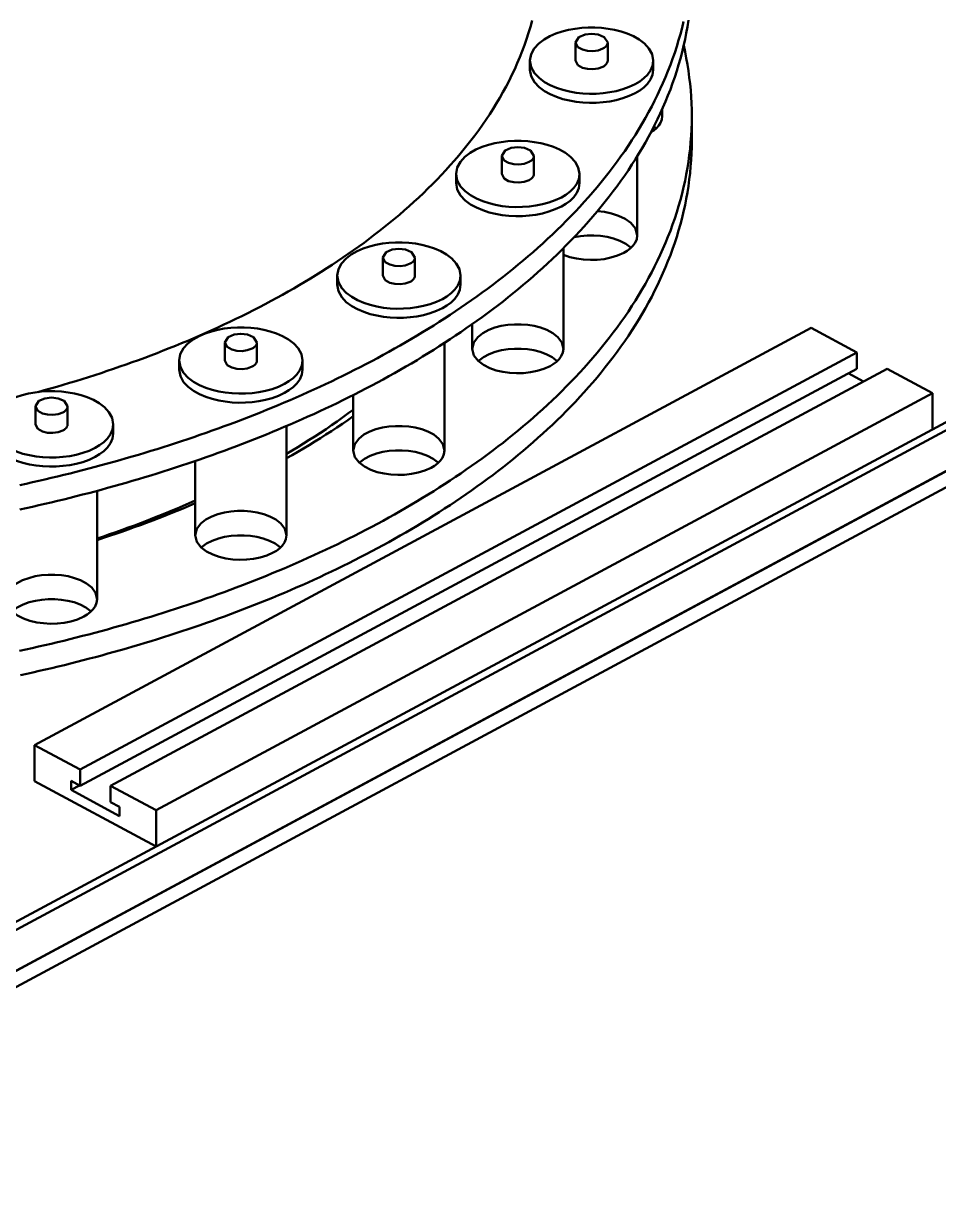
# Model space of a CAD drawing. Header units: millimetres. Extents: x 0 to 841, y 0 to 594.
# Drawn here: x 302.83 to 331.82, y 284.09 to 321.36 of the extents above; entities that cross this region are included whole.
import ezdxf

# ---------------------------------------------------------------- set-up
doc = ezdxf.new("R2010")
doc.units = ezdxf.units.MM
doc.layers.add('VIS', color=7, linetype='CONTINUOUS', lineweight=50)

msp = doc.modelspace()

# ---------------------------------------------------------------- linework, layer by layer
at = {"layer": 'VIS'}
for points in [[(310.676, 312.571), (310.856, 312.668), (311.035, 312.767), (311.213, 312.867), (311.39, 312.968), (311.567, 313.071), (311.743, 313.175), (311.918, 313.28), (312.092, 313.387), (312.265, 313.496), (312.438, 313.605), (312.609, 313.717), (312.78, 313.829), (312.949, 313.944), (313.118, 314.059), (313.285, 314.176), (313.452, 314.295), (313.617, 314.415), (313.781, 314.537), (313.944, 314.661), (314.106, 314.786), (314.266, 314.913), (314.425, 315.041), (314.583, 315.171), (314.739, 315.303), (314.894, 315.436), (315.047, 315.571), (315.199, 315.708), (315.349, 315.847), (315.498, 315.987), (315.644, 316.129), (315.79, 316.273), (315.933, 316.419), (316.074, 316.567), (316.214, 316.716), (316.351, 316.868), (316.486, 317.021), (316.619, 317.176), (316.75, 317.333), (316.879, 317.492), (317.005, 317.652), (317.129, 317.815), (317.25, 317.979), (317.369, 318.146), (317.485, 318.314), (317.598, 318.485), (317.708, 318.657), (317.815, 318.831), (317.919, 319.007), (318.02, 319.184), (318.118, 319.364), (318.212, 319.545), (318.303, 319.728), (318.39, 319.913), (318.473, 320.1), (318.553, 320.288), (318.629, 320.478), (318.7, 320.669), (318.768, 320.862), (318.831, 321.057), (318.891, 321.252), (318.945, 321.449)], [(310.676, 312.571), (310.856, 312.668), (311.035, 312.767), (311.213, 312.867), (311.39, 312.968), (311.567, 313.071), (311.743, 313.175), (311.918, 313.28), (312.092, 313.387), (312.265, 313.496), (312.438, 313.605), (312.609, 313.717), (312.78, 313.829), (312.949, 313.944), (313.118, 314.059), (313.285, 314.176), (313.452, 314.295), (313.617, 314.415), (313.781, 314.537), (313.944, 314.661), (314.106, 314.786), (314.266, 314.913), (314.425, 315.041), (314.583, 315.171), (314.739, 315.303), (314.894, 315.436), (315.047, 315.571), (315.199, 315.708), (315.349, 315.847), (315.498, 315.987), (315.644, 316.129), (315.79, 316.273), (315.933, 316.419), (316.074, 316.567), (316.214, 316.716), (316.351, 316.868), (316.486, 317.021), (316.619, 317.176), (316.75, 317.333), (316.879, 317.492), (317.005, 317.652), (317.129, 317.815), (317.25, 317.979), (317.369, 318.146), (317.485, 318.314), (317.598, 318.485), (317.708, 318.657), (317.815, 318.831), (317.919, 319.007), (318.02, 319.184), (318.118, 319.364), (318.212, 319.545), (318.303, 319.728), (318.39, 319.913), (318.473, 320.1), (318.553, 320.288), (318.629, 320.478), (318.7, 320.669), (318.768, 320.862), (318.831, 321.057), (318.891, 321.252), (318.945, 321.449)], [(314.042, 309.989), (314.223, 310.087), (314.404, 310.187), (314.584, 310.287), (314.763, 310.389), (314.942, 310.491), (315.12, 310.595), (315.297, 310.701), (315.474, 310.807), (315.65, 310.915), (315.825, 311.023), (315.999, 311.134), (316.172, 311.245), (316.345, 311.358), (316.517, 311.472), (316.688, 311.587), (316.858, 311.704), (317.027, 311.822), (317.195, 311.941), (317.362, 312.062), (317.528, 312.184), (317.694, 312.307), (317.858, 312.432), (318.021, 312.558), (318.183, 312.686), (318.343, 312.815), (318.503, 312.945), (318.661, 313.077), (318.818, 313.211), (318.974, 313.346), (319.129, 313.482), (319.282, 313.62), (319.434, 313.76), (319.584, 313.901), (319.733, 314.043), (319.88, 314.187), (320.026, 314.333), (320.17, 314.48), (320.313, 314.629), (320.454, 314.78), (320.593, 314.932), (320.73, 315.086), (320.865, 315.241), (320.999, 315.399), (321.131, 315.557), (321.26, 315.718), (321.387, 315.88), (321.513, 316.044), (321.636, 316.209), (321.757, 316.376), (321.875, 316.545), (321.991, 316.715), (322.105, 316.887), (322.216, 317.061), (322.324, 317.236), (322.43, 317.413), (322.533, 317.592), (322.633, 317.772), (322.73, 317.954), (322.824, 318.138), (322.915, 318.322), (323.003, 318.509), (323.088, 318.697), (323.169, 318.886), (323.247, 319.077), (323.322, 319.269), (323.393, 319.463), (323.46, 319.658), (323.524, 319.854), (323.584, 320.051), (323.64, 320.249), (323.693, 320.449), (323.741, 320.649), (323.786, 320.85), (323.826, 321.053), (323.862, 321.255), (323.894, 321.459)], [(314.042, 310.764), (314.223, 310.862), (314.404, 310.961), (314.584, 311.061), (314.763, 311.163), (314.942, 311.266), (315.12, 311.37), (315.297, 311.475), (315.474, 311.581), (315.65, 311.689), (315.825, 311.798), (315.999, 311.908), (316.172, 312.02), (316.345, 312.132), (316.517, 312.246), (316.688, 312.361), (316.858, 312.478), (317.027, 312.596), (317.195, 312.715), (317.362, 312.836), (317.528, 312.958), (317.694, 313.081), (317.858, 313.206), (318.021, 313.332), (318.183, 313.46), (318.343, 313.589), (318.503, 313.72), (318.661, 313.852), (318.818, 313.985), (318.974, 314.12), (319.129, 314.257), (319.282, 314.394), (319.434, 314.534), (319.584, 314.675), (319.733, 314.818), (319.88, 314.962), (320.026, 315.108), (320.17, 315.255), (320.313, 315.404), (320.454, 315.554), (320.593, 315.707), (320.73, 315.86), (320.865, 316.016), (320.999, 316.173), (321.131, 316.332), (321.26, 316.492), (321.387, 316.654), (321.513, 316.818), (321.636, 316.983), (321.757, 317.151), (321.875, 317.319), (321.991, 317.49), (322.105, 317.662), (322.216, 317.835), (322.324, 318.011), (322.43, 318.188), (322.533, 318.367), (322.633, 318.547), (322.73, 318.729), (322.824, 318.912), (322.915, 319.097), (323.003, 319.283), (323.088, 319.471), (323.169, 319.661), (323.247, 319.852), (323.322, 320.044), (323.393, 320.237), (323.46, 320.432), (323.524, 320.628), (323.584, 320.825), (323.64, 321.024), (323.693, 321.223), (323.741, 321.423)], [(322.782, 320.181), (322.744, 320.386), (322.643, 320.569), (322.501, 320.723), (322.334, 320.85), (322.151, 320.953), (321.959, 321.037), (321.76, 321.103), (321.557, 321.155), (321.35, 321.192), (321.142, 321.217), (320.932, 321.229), (320.722, 321.229), (320.513, 321.217), (320.304, 321.192), (320.098, 321.155), (319.894, 321.103), (319.695, 321.037), (319.503, 320.953), (319.321, 320.85), (319.153, 320.723), (319.011, 320.569), (318.91, 320.386), (318.872, 320.181)], [(321.337, 320.754), (321.228, 320.924), (321.035, 321.004), (320.827, 321.028), (320.619, 321.004), (320.427, 320.924), (320.317, 320.754)], [(320.317, 320.754), (320.393, 320.611), (320.537, 320.529), (320.699, 320.489), (320.866, 320.481), (321.031, 320.504), (321.188, 320.561)], [(320.317, 320.754), (320.317, 320.181)], [(321.188, 320.561), (321.225, 320.583), (321.259, 320.608), (321.289, 320.638), (321.314, 320.673), (321.331, 320.712), (321.337, 320.754)], [(321.337, 320.754), (321.337, 320.181)], [(324, 318.422), (323.998, 318.628), (323.991, 318.833), (323.981, 319.037), (323.966, 319.242), (323.946, 319.446), (323.923, 319.65), (323.895, 319.853), (323.864, 320.056), (323.828, 320.258), (323.788, 320.459), (323.744, 320.66)], [(318.872, 320.181), (318.911, 319.972), (319.015, 319.786), (319.162, 319.631), (319.333, 319.504), (319.519, 319.401), (319.716, 319.317), (319.919, 319.251), (320.126, 319.201), (320.337, 319.165), (320.549, 319.142), (320.762, 319.132), (320.976, 319.134), (321.189, 319.149), (321.4, 319.177), (321.61, 319.219), (321.816, 319.275), (322.016, 319.348), (322.21, 319.439)], [(318.872, 320.181), (318.872, 319.894)], [(320.317, 320.181), (320.393, 320.037), (320.537, 319.955), (320.699, 319.916), (320.866, 319.908), (321.031, 319.93), (321.188, 319.987)], [(321.188, 319.987), (321.225, 320.009), (321.259, 320.035), (321.289, 320.065), (321.314, 320.099), (321.331, 320.139), (321.337, 320.181)], [(322.21, 319.439), (322.35, 319.523), (322.481, 319.621), (322.598, 319.736), (322.694, 319.869), (322.759, 320.019), (322.782, 320.181)], [(322.782, 320.181), (322.782, 319.894)], [(318.872, 319.894), (318.911, 319.685), (319.015, 319.5), (319.162, 319.344), (319.333, 319.217), (319.519, 319.114), (319.716, 319.03), (319.919, 318.964), (320.126, 318.914), (320.337, 318.878), (320.549, 318.855), (320.762, 318.845), (320.976, 318.847), (321.189, 318.862), (321.4, 318.89), (321.61, 318.932), (321.816, 318.988), (322.016, 319.061), (322.21, 319.152)], [(322.21, 319.152), (322.35, 319.236), (322.481, 319.334), (322.598, 319.449), (322.694, 319.582), (322.759, 319.732), (322.782, 319.894)], [(290, 286.153), (351.066, 318.939)], [(290.24, 286.024), (351.306, 318.81)], [(323.065, 318.646), (323.065, 318.422)], [(314.042, 305.515), (314.223, 305.613), (314.404, 305.712), (314.584, 305.812), (314.763, 305.914), (314.942, 306.017), (315.12, 306.121), (315.297, 306.226), (315.474, 306.332), (315.65, 306.44), (315.825, 306.549), (315.999, 306.659), (316.172, 306.77), (316.345, 306.883), (316.517, 306.997), (316.688, 307.112), (316.858, 307.229), (317.027, 307.347), (317.195, 307.466), (317.362, 307.587), (317.528, 307.709), (317.694, 307.832), (317.858, 307.957), (318.021, 308.083), (318.183, 308.211), (318.343, 308.34), (318.503, 308.47), (318.661, 308.602), (318.818, 308.736), (318.974, 308.871), (319.129, 309.007), (319.282, 309.145), (319.434, 309.285), (319.584, 309.426), (319.733, 309.568), (319.88, 309.713), (320.026, 309.858), (320.17, 310.006), (320.313, 310.155), (320.454, 310.305), (320.593, 310.457), (320.73, 310.611), (320.865, 310.767), (320.999, 310.924), (321.131, 311.083), (321.26, 311.243), (321.387, 311.405), (321.513, 311.569), (321.636, 311.734), (321.757, 311.901), (321.875, 312.07), (321.991, 312.24), (322.105, 312.413), (322.216, 312.586), (322.324, 312.762), (322.43, 312.939), (322.533, 313.117), (322.633, 313.298), (322.73, 313.479), (322.824, 313.663), (322.915, 313.848), (323.003, 314.034), (323.088, 314.222), (323.169, 314.412), (323.247, 314.602), (323.322, 314.795), (323.393, 314.988), (323.46, 315.183), (323.524, 315.379), (323.584, 315.576), (323.64, 315.775), (323.693, 315.974), (323.741, 316.174), (323.786, 316.376), (323.826, 316.578), (323.862, 316.781), (323.894, 316.984), (323.922, 317.189), (323.946, 317.393), (323.965, 317.599), (323.981, 317.804), (323.991, 318.01), (323.998, 318.216), (324, 318.422)], [(323.065, 318.422), (323.051, 318.315), (323.012, 318.214), (322.953, 318.123), (322.88, 318.043), (322.797, 317.972), (322.707, 317.911)], [(323.035, 318.579), (323.044, 318.554), (323.051, 318.528), (323.057, 318.502), (323.062, 318.476), (323.064, 318.449), (323.065, 318.422)], [(324, 318.422), (324, 317.648)], [(322.802, 318.094), (322.814, 318.085), (322.826, 318.075), (322.838, 318.066), (322.849, 318.056), (322.861, 318.045), (322.872, 318.035)], [(290, 284.604), (351.547, 317.648)], [(314.042, 304.74), (314.223, 304.838), (314.404, 304.937), (314.584, 305.038), (314.763, 305.139), (314.942, 305.242), (315.12, 305.346), (315.297, 305.451), (315.474, 305.558), (315.65, 305.665), (315.825, 305.774), (315.999, 305.884), (316.172, 305.996), (316.345, 306.109), (316.517, 306.223), (316.688, 306.338), (316.858, 306.454), (317.027, 306.572), (317.195, 306.692), (317.362, 306.812), (317.528, 306.934), (317.694, 307.058), (317.858, 307.183), (318.021, 307.309), (318.183, 307.436), (318.343, 307.565), (318.503, 307.696), (318.661, 307.828), (318.818, 307.961), (318.974, 308.096), (319.129, 308.233), (319.282, 308.371), (319.434, 308.51), (319.584, 308.651), (319.733, 308.794), (319.88, 308.938), (320.026, 309.084), (320.17, 309.231), (320.313, 309.38), (320.454, 309.531), (320.593, 309.683), (320.73, 309.837), (320.865, 309.992), (320.999, 310.149), (321.131, 310.308), (321.26, 310.469), (321.387, 310.631), (321.513, 310.794), (321.636, 310.96), (321.757, 311.127), (321.875, 311.296), (321.991, 311.466), (322.105, 311.638), (322.216, 311.812), (322.324, 311.987), (322.43, 312.164), (322.533, 312.343), (322.633, 312.523), (322.73, 312.705), (322.824, 312.888), (322.915, 313.073), (323.003, 313.26), (323.088, 313.448), (323.169, 313.637), (323.247, 313.828), (323.322, 314.02), (323.393, 314.214), (323.46, 314.408), (323.524, 314.604), (323.584, 314.802), (323.64, 315), (323.693, 315.199), (323.741, 315.4), (323.786, 315.601), (323.826, 315.803), (323.862, 316.006), (323.894, 316.21), (323.922, 316.414), (323.946, 316.619), (323.965, 316.824), (323.981, 317.03), (323.991, 317.236), (323.998, 317.442), (324, 317.648)], [(320.444, 316.593), (320.406, 316.798), (320.305, 316.981), (320.163, 317.135), (319.995, 317.261), (319.813, 317.365), (319.62, 317.448), (319.421, 317.515), (319.218, 317.566), (319.011, 317.604), (318.803, 317.628), (318.594, 317.641), (318.384, 317.641), (318.174, 317.628), (317.966, 317.604), (317.759, 317.566), (317.556, 317.515), (317.357, 317.448), (317.164, 317.365), (316.982, 317.261), (316.815, 317.135), (316.672, 316.981), (316.571, 316.798), (316.534, 316.593)], [(290.24, 284.733), (351.306, 317.519)], [(318.999, 317.166), (318.889, 317.336), (318.697, 317.416), (318.489, 317.44), (318.281, 317.416), (318.088, 317.336), (317.979, 317.166)], [(317.979, 317.166), (318.054, 317.023), (318.199, 316.941), (318.361, 316.901), (318.527, 316.893), (318.693, 316.915), (318.849, 316.973)], [(317.979, 317.166), (317.979, 316.593)], [(318.849, 316.973), (318.886, 316.995), (318.92, 317.02), (318.951, 317.05), (318.976, 317.085), (318.993, 317.124), (318.999, 317.166)], [(318.999, 317.166), (318.999, 316.593)], [(322.272, 317.152), (322.272, 314.645)], [(290, 284.088), (351.547, 317.132)], [(316.534, 316.593), (316.573, 316.384), (316.677, 316.198), (316.823, 316.043), (316.994, 315.916), (317.181, 315.812), (317.377, 315.729), (317.58, 315.663), (317.788, 315.613), (317.998, 315.576), (318.21, 315.554), (318.424, 315.543), (318.637, 315.546), (318.85, 315.561), (319.062, 315.589), (319.271, 315.631), (319.477, 315.687), (319.678, 315.759), (319.871, 315.85)], [(316.534, 316.593), (316.534, 316.306)], [(317.979, 316.593), (318.054, 316.449), (318.199, 316.367), (318.361, 316.327), (318.527, 316.319), (318.693, 316.342), (318.849, 316.399)], [(318.849, 316.399), (318.886, 316.421), (318.92, 316.447), (318.951, 316.477), (318.976, 316.511), (318.993, 316.55), (318.999, 316.593)], [(319.871, 315.85), (320.012, 315.934), (320.143, 316.033), (320.26, 316.148), (320.355, 316.281), (320.42, 316.431), (320.444, 316.593)], [(320.444, 316.593), (320.444, 316.306)], [(316.534, 316.306), (316.573, 316.097), (316.677, 315.911), (316.823, 315.756), (316.994, 315.629), (317.181, 315.525), (317.377, 315.442), (317.58, 315.376), (317.788, 315.326), (317.998, 315.29), (318.21, 315.267), (318.424, 315.257), (318.637, 315.259), (318.85, 315.274), (319.062, 315.302), (319.271, 315.344), (319.477, 315.4), (319.678, 315.473), (319.871, 315.563)], [(319.871, 315.563), (320.012, 315.648), (320.143, 315.746), (320.26, 315.861), (320.355, 315.994), (320.42, 316.144), (320.444, 316.306)], [(321.012, 315.414), (321.239, 315.388), (321.462, 315.342), (321.68, 315.271), (321.886, 315.173), (322.071, 315.04), (322.214, 314.863), (322.272, 314.645)], [(320.272, 314.587), (320.48, 314.623), (320.69, 314.643), (320.901, 314.645), (321.111, 314.631), (321.319, 314.6), (321.524, 314.55), (321.723, 314.479), (321.911, 314.384), (322.079, 314.257)], [(322.272, 314.645), (322.255, 314.525), (322.207, 314.414), (322.136, 314.316), (322.05, 314.231), (321.953, 314.158), (321.849, 314.096)], [(316.677, 313.374), (316.639, 313.579), (316.538, 313.762), (316.395, 313.916), (316.228, 314.042), (316.046, 314.146), (315.853, 314.23), (315.654, 314.296), (315.451, 314.348), (315.244, 314.385), (315.036, 314.41), (314.826, 314.422), (314.617, 314.422), (314.407, 314.41), (314.199, 314.385), (313.992, 314.348), (313.789, 314.296), (313.59, 314.23), (313.397, 314.146), (313.215, 314.042), (313.048, 313.916), (312.905, 313.762), (312.804, 313.579), (312.767, 313.374)], [(315.232, 313.947), (315.122, 314.117), (314.93, 314.197), (314.722, 314.221), (314.513, 314.197), (314.321, 314.117), (314.212, 313.947)], [(319.934, 314.24), (319.934, 311.056)], [(314.212, 313.947), (314.287, 313.804), (314.432, 313.722), (314.594, 313.682), (314.76, 313.674), (314.926, 313.696), (315.082, 313.754)], [(314.212, 313.947), (314.212, 313.374)], [(315.082, 313.754), (315.119, 313.776), (315.153, 313.801), (315.183, 313.831), (315.208, 313.866), (315.225, 313.905), (315.232, 313.947)], [(315.232, 313.947), (315.232, 313.374)], [(321.849, 314.096), (321.649, 314.007), (321.44, 313.942), (321.225, 313.899), (321.008, 313.875), (320.789, 313.869), (320.57, 313.881), (320.353, 313.912), (320.14, 313.962), (319.934, 314.035)], [(312.767, 313.374), (312.806, 313.165), (312.91, 312.979), (313.056, 312.824), (313.227, 312.697), (313.414, 312.593), (313.61, 312.51), (313.813, 312.444), (314.021, 312.394), (314.231, 312.358), (314.443, 312.335), (314.657, 312.325), (314.87, 312.327), (315.083, 312.342), (315.295, 312.37), (315.504, 312.412), (315.71, 312.468), (315.911, 312.541), (316.104, 312.631)], [(312.767, 313.374), (312.767, 313.087)], [(312.767, 313.087), (312.806, 312.878), (312.91, 312.692), (313.056, 312.537), (313.227, 312.41), (313.414, 312.307), (313.61, 312.223), (313.813, 312.157), (314.021, 312.107), (314.231, 312.071), (314.443, 312.048), (314.657, 312.038), (314.87, 312.04), (315.083, 312.055), (315.295, 312.083), (315.504, 312.125), (315.71, 312.181), (315.911, 312.254), (316.104, 312.345)], [(314.212, 313.374), (314.287, 313.23), (314.432, 313.148), (314.594, 313.109), (314.76, 313.101), (314.926, 313.123), (315.082, 313.18)], [(315.082, 313.18), (315.119, 313.202), (315.153, 313.228), (315.183, 313.258), (315.208, 313.292), (315.225, 313.331), (315.232, 313.374)], [(316.104, 312.631), (316.245, 312.716), (316.376, 312.814), (316.492, 312.929), (316.588, 313.062), (316.653, 313.212), (316.677, 313.374)], [(316.104, 312.345), (316.245, 312.429), (316.376, 312.527), (316.492, 312.642), (316.588, 312.775), (316.653, 312.925), (316.677, 313.087)], [(316.677, 313.374), (316.677, 313.087)], [(303.283, 309.686), (303.485, 309.742), (303.686, 309.799), (303.888, 309.856), (304.088, 309.915), (304.289, 309.975), (304.489, 310.036), (304.689, 310.097), (304.889, 310.16), (305.088, 310.224), (305.287, 310.289), (305.486, 310.355), (305.684, 310.422), (305.882, 310.49), (306.079, 310.559), (306.276, 310.63), (306.473, 310.701), (306.669, 310.774), (306.865, 310.847), (307.061, 310.922), (307.256, 310.998), (307.45, 311.075), (307.644, 311.153), (307.838, 311.232), (308.031, 311.313), (308.224, 311.395), (308.416, 311.478), (308.607, 311.562), (308.799, 311.647), (308.989, 311.734), (309.179, 311.822), (309.368, 311.911), (309.557, 312.001), (309.745, 312.093), (309.933, 312.186), (310.119, 312.28), (310.306, 312.376), (310.491, 312.473), (310.676, 312.571)], [(303.283, 309.686), (303.485, 309.742), (303.686, 309.799), (303.888, 309.856), (304.088, 309.915), (304.289, 309.975), (304.489, 310.036), (304.689, 310.097), (304.889, 310.16), (305.088, 310.224), (305.287, 310.289), (305.486, 310.355), (305.684, 310.422), (305.882, 310.49), (306.079, 310.559), (306.276, 310.63), (306.473, 310.701), (306.669, 310.774), (306.865, 310.847), (307.061, 310.922), (307.256, 310.998), (307.45, 311.075), (307.644, 311.153), (307.838, 311.232), (308.031, 311.313), (308.224, 311.395), (308.416, 311.478), (308.607, 311.562), (308.799, 311.647), (308.989, 311.734), (309.179, 311.822), (309.368, 311.911), (309.557, 312.001), (309.745, 312.093), (309.933, 312.186), (310.119, 312.28), (310.306, 312.376), (310.491, 312.473), (310.676, 312.571)], [(303.184, 298.509), (327.784, 311.717)], [(311.67, 310.686), (311.632, 310.891), (311.531, 311.074), (311.389, 311.228), (311.221, 311.354), (311.039, 311.458), (310.846, 311.541), (310.648, 311.608), (310.444, 311.659), (310.238, 311.697), (310.029, 311.722), (309.82, 311.734), (309.61, 311.734), (309.4, 311.722), (309.192, 311.697), (308.985, 311.659), (308.782, 311.608), (308.583, 311.541), (308.391, 311.458), (308.208, 311.354), (308.041, 311.228), (307.899, 311.074), (307.798, 310.891), (307.76, 310.686)], [(317.044, 311.833), (317.044, 311.056)], [(317.044, 311.056), (317.093, 311.258), (317.218, 311.426), (317.383, 311.556), (317.568, 311.654), (317.764, 311.728), (317.967, 311.78), (318.175, 311.814), (318.384, 311.83), (318.594, 311.83), (318.803, 311.814), (319.01, 311.78), (319.213, 311.728), (319.41, 311.654), (319.595, 311.556), (319.759, 311.426), (319.884, 311.258), (319.934, 311.056)], [(327.784, 311.717), (329.227, 310.942)], [(310.225, 311.259), (310.115, 311.429), (309.923, 311.509), (309.715, 311.533), (309.507, 311.509), (309.314, 311.429), (309.205, 311.259)], [(309.205, 311.259), (309.28, 311.116), (309.425, 311.034), (309.587, 310.994), (309.754, 310.986), (309.919, 311.008), (310.075, 311.066)], [(309.205, 311.259), (309.205, 310.686)], [(310.075, 311.066), (310.112, 311.088), (310.146, 311.113), (310.177, 311.143), (310.202, 311.178), (310.219, 311.217), (310.225, 311.259)], [(310.225, 311.259), (310.225, 310.686)], [(316.167, 311.241), (316.167, 307.838)], [(304.626, 297.735), (329.227, 310.942)], [(319.51, 310.508), (319.311, 310.419), (319.102, 310.354), (318.888, 310.311), (318.671, 310.287), (318.453, 310.281), (318.235, 310.293), (318.018, 310.323), (317.806, 310.373), (317.599, 310.445), (317.405, 310.543), (317.231, 310.675), (317.097, 310.847), (317.044, 311.056)], [(317.237, 310.669), (317.401, 310.793), (317.584, 310.887), (317.777, 310.957), (317.977, 311.008), (318.18, 311.04), (318.386, 311.056), (318.592, 311.056), (318.797, 311.04), (319, 311.008), (319.2, 310.957), (319.393, 310.887), (319.576, 310.793), (319.741, 310.669)], [(319.934, 311.056), (319.916, 310.937), (319.868, 310.826), (319.798, 310.728), (319.711, 310.643), (319.614, 310.57), (319.51, 310.508)], [(329.227, 310.942), (329.227, 310.426)], [(302.713, 306.741), (302.912, 306.785), (303.112, 306.829), (303.311, 306.874), (303.51, 306.92), (303.71, 306.967), (303.908, 307.014), (304.107, 307.063), (304.305, 307.112), (304.504, 307.161), (304.702, 307.212), (304.9, 307.263), (305.097, 307.315), (305.295, 307.368), (305.492, 307.422), (305.689, 307.477), (305.886, 307.532), (306.082, 307.588), (306.278, 307.645), (306.475, 307.703), (306.67, 307.762), (306.866, 307.821), (307.061, 307.882), (307.256, 307.943), (307.451, 308.005), (307.645, 308.068), (307.84, 308.132), (308.034, 308.196), (308.227, 308.262), (308.421, 308.328), (308.614, 308.396), (308.806, 308.464), (308.999, 308.533), (309.191, 308.603), (309.382, 308.674), (309.574, 308.746), (309.765, 308.818), (309.956, 308.892), (310.146, 308.967), (310.336, 309.042), (310.525, 309.119), (310.715, 309.196), (310.903, 309.275), (311.092, 309.354), (311.28, 309.434), (311.467, 309.516), (311.654, 309.598), (311.841, 309.682), (312.027, 309.766), (312.213, 309.851), (312.398, 309.938), (312.583, 310.025), (312.767, 310.114), (312.951, 310.203), (313.134, 310.294), (313.317, 310.386), (313.499, 310.479), (313.68, 310.573), (313.861, 310.668), (314.042, 310.764)], [(307.76, 310.686), (307.799, 310.477), (307.903, 310.291), (308.049, 310.136), (308.22, 310.009), (308.407, 309.905), (308.603, 309.822), (308.806, 309.756), (309.014, 309.706), (309.224, 309.669), (309.437, 309.647), (309.65, 309.636), (309.863, 309.639), (310.076, 309.654), (310.288, 309.682), (310.497, 309.724), (310.703, 309.78), (310.904, 309.852), (311.097, 309.943)], [(307.76, 310.686), (307.76, 310.399)], [(309.205, 310.686), (309.28, 310.542), (309.425, 310.46), (309.587, 310.42), (309.754, 310.413), (309.919, 310.435), (310.075, 310.492)], [(310.075, 310.492), (310.112, 310.514), (310.146, 310.54), (310.177, 310.57), (310.202, 310.604), (310.219, 310.643), (310.225, 310.686)], [(311.097, 309.943), (311.238, 310.027), (311.369, 310.126), (311.486, 310.241), (311.581, 310.374), (311.646, 310.524), (311.67, 310.686)], [(311.67, 310.686), (311.67, 310.399)], [(304.626, 297.218), (329.227, 310.426)], [(305.588, 297.218), (330.189, 310.426)], [(307.76, 310.399), (307.799, 310.19), (307.903, 310.004), (308.049, 309.849), (308.22, 309.722), (308.407, 309.619), (308.603, 309.535), (308.806, 309.469), (309.014, 309.419), (309.224, 309.383), (309.437, 309.36), (309.65, 309.35), (309.863, 309.352), (310.076, 309.367), (310.288, 309.395), (310.497, 309.437), (310.703, 309.493), (310.904, 309.566), (311.097, 309.657)], [(311.097, 309.657), (311.238, 309.741), (311.369, 309.839), (311.486, 309.954), (311.581, 310.087), (311.646, 310.237), (311.67, 310.399)], [(328.96, 310.283), (329.441, 310.025)], [(330.189, 310.426), (331.631, 309.652)], [(305.674, 308.663), (305.637, 308.868), (305.536, 309.051), (305.393, 309.205), (305.226, 309.332), (305.044, 309.435), (304.851, 309.519), (304.652, 309.585), (304.449, 309.637), (304.242, 309.674), (304.034, 309.699), (303.824, 309.711), (303.614, 309.711), (303.405, 309.699), (303.197, 309.674), (302.99, 309.637), (302.787, 309.585), (302.588, 309.519), (302.395, 309.435), (302.213, 309.332), (302.046, 309.205), (301.903, 309.051), (301.802, 308.868), (301.764, 308.663)], [(302.713, 305.967), (302.912, 306.01), (303.112, 306.055), (303.311, 306.1), (303.51, 306.146), (303.71, 306.192), (303.908, 306.24), (304.107, 306.288), (304.305, 306.337), (304.504, 306.387), (304.702, 306.437), (304.9, 306.489), (305.097, 306.541), (305.295, 306.594), (305.492, 306.648), (305.689, 306.702), (305.886, 306.758), (306.082, 306.814), (306.278, 306.871), (306.475, 306.929), (306.67, 306.987), (306.866, 307.047), (307.061, 307.107), (307.256, 307.169), (307.451, 307.231), (307.645, 307.294), (307.84, 307.357), (308.034, 307.422), (308.227, 307.487), (308.421, 307.554), (308.614, 307.621), (308.806, 307.689), (308.999, 307.758), (309.191, 307.828), (309.382, 307.899), (309.574, 307.971), (309.765, 308.044), (309.956, 308.118), (310.146, 308.192), (310.336, 308.268), (310.525, 308.344), (310.715, 308.422), (310.903, 308.5), (311.092, 308.58), (311.28, 308.66), (311.467, 308.741), (311.654, 308.824), (311.841, 308.907), (312.027, 308.991), (312.213, 309.077), (312.398, 309.163), (312.583, 309.251), (312.767, 309.339), (312.951, 309.429), (313.134, 309.52), (313.317, 309.611), (313.499, 309.704), (313.68, 309.798), (313.861, 309.893), (314.042, 309.989)], [(304.229, 309.237), (304.12, 309.406), (303.927, 309.487), (303.719, 309.51), (303.511, 309.487), (303.319, 309.406), (303.209, 309.237)], [(307.03, 296.444), (331.631, 309.652)], [(313.277, 309.591), (313.277, 307.838)], [(331.631, 308.504), (331.631, 309.652)], [(303.209, 309.237), (303.285, 309.093), (303.429, 309.011), (303.591, 308.972), (303.758, 308.964), (303.924, 308.986), (304.08, 309.043)], [(303.209, 309.237), (303.209, 308.663)], [(304.08, 309.043), (304.117, 309.065), (304.151, 309.091), (304.181, 309.121), (304.206, 309.155), (304.223, 309.194), (304.229, 309.237)], [(304.229, 309.237), (304.229, 308.663)], [(311.16, 307.727), (311.342, 307.835), (311.523, 307.944), (311.703, 308.055), (311.882, 308.168), (312.06, 308.282), (312.237, 308.398), (312.414, 308.515), (312.588, 308.634), (312.762, 308.755), (312.935, 308.878), (313.106, 309.002), (313.277, 309.127)], [(301.764, 308.663), (301.803, 308.454), (301.908, 308.269), (302.054, 308.113), (302.225, 307.986), (302.412, 307.883), (302.608, 307.799), (302.811, 307.734), (303.019, 307.683), (303.229, 307.647), (303.441, 307.624), (303.655, 307.614), (303.868, 307.616), (304.081, 307.631), (304.293, 307.659), (304.502, 307.701), (304.708, 307.757), (304.909, 307.83), (305.102, 307.921)], [(303.209, 308.663), (303.285, 308.52), (303.429, 308.438), (303.591, 308.398), (303.758, 308.39), (303.924, 308.412), (304.08, 308.469)], [(304.08, 308.469), (304.117, 308.491), (304.151, 308.517), (304.181, 308.547), (304.206, 308.582), (304.223, 308.621), (304.229, 308.663)], [(305.102, 307.921), (305.242, 308.005), (305.373, 308.103), (305.49, 308.218), (305.586, 308.351), (305.651, 308.501), (305.674, 308.663)], [(305.674, 308.663), (305.674, 308.376)], [(311.16, 307.588), (311.341, 307.691), (311.522, 307.795), (311.701, 307.901), (311.88, 308.008), (312.058, 308.117), (312.235, 308.227), (312.411, 308.339), (312.586, 308.452), (312.76, 308.567), (312.934, 308.684), (313.106, 308.801), (313.277, 308.921)], [(311.16, 308.609), (311.16, 305.15)], [(313.277, 307.838), (313.326, 308.04), (313.451, 308.207), (313.616, 308.337), (313.801, 308.435), (313.997, 308.509), (314.2, 308.561), (314.407, 308.595), (314.617, 308.611), (314.826, 308.611), (315.036, 308.595), (315.243, 308.561), (315.446, 308.509), (315.642, 308.435), (315.827, 308.337), (315.992, 308.207), (316.117, 308.04), (316.167, 307.838)], [(301.764, 308.376), (301.803, 308.167), (301.908, 307.982), (302.054, 307.827), (302.225, 307.699), (302.412, 307.596), (302.608, 307.513), (302.811, 307.447), (303.019, 307.396), (303.229, 307.36), (303.441, 307.337), (303.655, 307.327), (303.868, 307.33), (304.081, 307.345), (304.293, 307.373), (304.502, 307.414), (304.708, 307.471), (304.909, 307.543), (305.102, 307.634)], [(305.102, 307.634), (305.242, 307.718), (305.373, 307.817), (305.49, 307.931), (305.586, 308.064), (305.651, 308.214), (305.674, 308.376)], [(315.743, 307.289), (315.544, 307.2), (315.335, 307.135), (315.121, 307.092), (314.904, 307.068), (314.686, 307.062), (314.468, 307.074), (314.251, 307.104), (314.039, 307.154), (313.832, 307.226), (313.638, 307.325), (313.463, 307.456), (313.33, 307.628), (313.277, 307.838)], [(313.469, 307.45), (313.634, 307.574), (313.817, 307.668), (314.01, 307.738), (314.21, 307.789), (314.413, 307.821), (314.619, 307.837), (314.824, 307.837), (315.03, 307.821), (315.233, 307.789), (315.433, 307.738), (315.626, 307.668), (315.809, 307.574), (315.974, 307.45)], [(316.167, 307.838), (316.149, 307.718), (316.101, 307.607), (316.03, 307.509), (315.944, 307.424), (315.847, 307.351), (315.743, 307.289)], [(308.27, 307.502), (308.27, 305.15)], [(305.164, 306.559), (305.164, 303.127)], [(305.164, 305.049), (305.362, 305.115), (305.558, 305.183), (305.755, 305.252), (305.951, 305.322), (306.147, 305.393), (306.342, 305.465), (306.537, 305.538), (306.731, 305.612), (306.925, 305.688), (307.119, 305.765), (307.312, 305.842), (307.504, 305.922), (307.697, 306.002), (307.888, 306.083), (308.079, 306.166), (308.27, 306.25)], [(305.164, 305), (305.361, 305.065), (305.558, 305.13), (305.754, 305.197), (305.95, 305.265), (306.146, 305.334), (306.341, 305.404), (306.536, 305.475), (306.73, 305.547), (306.924, 305.621), (307.118, 305.695), (307.311, 305.77), (307.504, 305.847), (307.696, 305.925), (307.888, 306.004), (308.079, 306.084), (308.27, 306.165)], [(308.27, 305.15), (308.32, 305.351), (308.444, 305.519), (308.609, 305.649), (308.794, 305.747), (308.99, 305.821), (309.194, 305.873), (309.401, 305.907), (309.61, 305.923), (309.82, 305.923), (310.029, 305.907), (310.236, 305.873), (310.439, 305.821), (310.636, 305.747), (310.821, 305.649), (310.985, 305.519), (311.11, 305.351), (311.16, 305.15)], [(302.708, 301.491), (302.908, 301.535), (303.107, 301.579), (303.307, 301.624), (303.506, 301.67), (303.705, 301.717), (303.904, 301.764), (304.103, 301.812), (304.301, 301.861), (304.5, 301.911), (304.698, 301.962), (304.896, 302.013), (305.093, 302.065), (305.291, 302.118), (305.488, 302.172), (305.685, 302.227), (305.882, 302.282), (306.079, 302.338), (306.275, 302.395), (306.471, 302.453), (306.667, 302.512), (306.863, 302.571), (307.058, 302.632), (307.253, 302.693), (307.448, 302.755), (307.643, 302.818), (307.837, 302.882), (308.031, 302.946), (308.225, 303.012), (308.418, 303.078), (308.611, 303.146), (308.804, 303.214), (308.997, 303.283), (309.189, 303.353), (309.381, 303.424), (309.572, 303.496), (309.763, 303.569), (309.954, 303.642), (310.144, 303.717), (310.334, 303.792), (310.524, 303.869), (310.713, 303.946), (310.902, 304.025), (311.09, 304.104), (311.278, 304.185), (311.466, 304.266), (311.653, 304.349), (311.84, 304.432), (312.026, 304.516), (312.212, 304.602), (312.397, 304.688), (312.582, 304.776), (312.766, 304.864), (312.95, 304.954), (313.134, 305.045), (313.316, 305.137), (313.498, 305.229), (313.68, 305.323), (313.861, 305.418), (314.042, 305.515)], [(310.737, 304.601), (310.537, 304.512), (310.329, 304.447), (310.114, 304.404), (309.897, 304.38), (309.679, 304.374), (309.461, 304.386), (309.244, 304.416), (309.032, 304.466), (308.826, 304.538), (308.631, 304.637), (308.457, 304.768), (308.323, 304.94), (308.27, 305.15)], [(308.463, 304.762), (308.627, 304.886), (308.81, 304.98), (309.003, 305.05), (309.203, 305.101), (309.406, 305.133), (309.612, 305.149), (309.818, 305.149), (310.023, 305.133), (310.226, 305.101), (310.426, 305.05), (310.619, 304.98), (310.802, 304.886), (310.967, 304.762)], [(311.16, 305.15), (311.142, 305.03), (311.094, 304.919), (311.024, 304.821), (310.937, 304.736), (310.84, 304.663), (310.737, 304.601)], [(302.733, 300.722), (302.932, 300.766), (303.131, 300.81), (303.33, 300.855), (303.529, 300.901), (303.728, 300.948), (303.926, 300.995), (304.125, 301.043), (304.323, 301.092), (304.521, 301.142), (304.718, 301.193), (304.916, 301.244), (305.113, 301.296), (305.31, 301.349), (305.507, 301.403), (305.704, 301.457), (305.9, 301.513), (306.096, 301.569), (306.292, 301.626), (306.488, 301.684), (306.683, 301.742), (306.879, 301.802), (307.074, 301.862), (307.268, 301.923), (307.463, 301.985), (307.657, 302.048), (307.851, 302.112), (308.044, 302.176), (308.238, 302.242), (308.431, 302.308), (308.623, 302.375), (308.816, 302.443), (309.008, 302.513), (309.199, 302.582), (309.391, 302.653), (309.582, 302.725), (309.772, 302.798), (309.963, 302.871), (310.153, 302.946), (310.342, 303.021), (310.532, 303.098), (310.72, 303.175), (310.909, 303.253), (311.097, 303.333), (311.284, 303.413), (311.472, 303.494), (311.658, 303.576), (311.845, 303.66), (312.031, 303.744), (312.216, 303.829), (312.401, 303.916), (312.585, 304.003), (312.769, 304.091), (312.953, 304.181), (313.135, 304.271), (313.318, 304.363), (313.5, 304.455), (313.681, 304.549), (313.862, 304.644), (314.042, 304.74)], [(302.274, 303.127), (302.324, 303.329), (302.449, 303.497), (302.613, 303.626), (302.799, 303.725), (302.995, 303.798), (303.198, 303.851), (303.405, 303.884), (303.614, 303.901), (303.824, 303.901), (304.034, 303.884), (304.241, 303.851), (304.444, 303.798), (304.64, 303.725), (304.825, 303.626), (304.99, 303.497), (305.115, 303.329), (305.164, 303.127)], [(304.741, 302.578), (304.542, 302.489), (304.333, 302.425), (304.119, 302.381), (303.902, 302.357), (303.684, 302.351), (303.465, 302.363), (303.249, 302.393), (303.036, 302.443), (302.83, 302.515), (302.635, 302.614), (302.461, 302.745), (302.328, 302.917), (302.274, 303.127)], [(302.467, 302.74), (302.632, 302.863), (302.815, 302.957), (303.008, 303.028), (303.208, 303.078), (303.411, 303.11), (303.616, 303.126), (303.822, 303.126), (304.028, 303.11), (304.231, 303.078), (304.431, 303.028), (304.624, 302.957), (304.807, 302.863), (304.972, 302.74)], [(305.164, 303.127), (305.147, 303.007), (305.099, 302.896), (305.028, 302.798), (304.942, 302.713), (304.845, 302.641), (304.741, 302.578)], [(303.184, 297.362), (303.184, 298.509)], [(303.184, 298.509), (304.626, 297.735)], [(304.626, 297.735), (304.626, 297.218)], [(303.184, 297.362), (307.03, 295.296)], [(304.338, 297.373), (304.338, 297.086)], [(304.338, 297.373), (304.626, 297.218)], [(304.338, 297.086), (304.605, 297.23)], [(304.338, 297.086), (305.876, 296.26)], [(305.588, 297.218), (307.03, 296.444)], [(305.588, 297.218), (305.588, 296.702)], [(305.588, 296.702), (305.876, 296.547)], [(305.876, 296.547), (305.876, 296.26)], [(307.03, 295.296), (307.03, 296.444)]]:
    msp.add_lwpolyline(points, dxfattribs=at)

doc.saveas('drawing.dxf')
